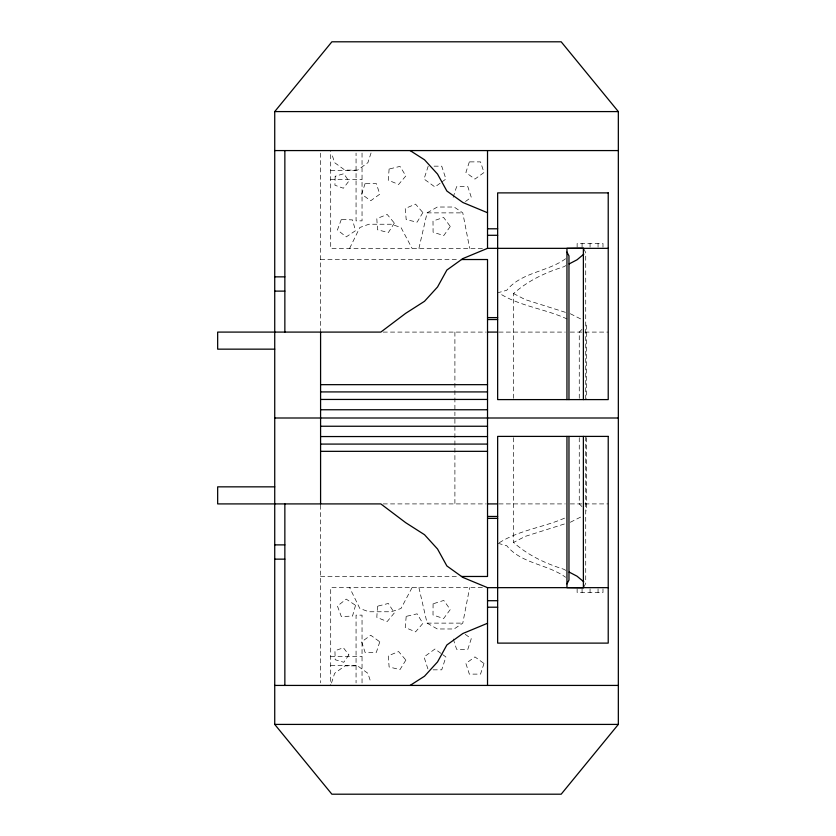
<?xml version="1.0" encoding="UTF-8"?>
<svg xmlns="http://www.w3.org/2000/svg" width="836" height="836" viewBox="0 0 836 836"><rect width="100%" height="100%" fill="white"/><g stroke="black" fill="none" stroke-linecap="round" stroke-linejoin="round"><path stroke-width="0.63" stroke-dasharray="4.18 3.13" d="M418.93 587.656L427.091 623.123L437.322 628.975L454.126 628.975L462.778 623.123L469.675 587.656M418.93 248.344L427.091 212.877L437.322 207.025L454.126 207.025L462.778 212.877L469.675 248.344M371.038 152.998L367.892 162.665L357.62 170.126L344.913 170.126L334.63 162.665L331.484 152.998M428.21 166.165L424.03 179.029L434.971 186.982L440.938 182.645M453.164 197.296L456.623 186.647L467.815 186.647L471.274 197.296L465.234 201.675M331.484 683.002L334.63 673.335L344.913 665.874L357.62 665.874L367.892 673.335L371.038 683.002M349.636 248.344L359.835 227.507L368.906 224.236L391.196 224.236L401.008 227.507L412.054 248.344M583.967 586.757L585.722 583.423L585.722 436.402M412.054 587.656L401.008 608.493L391.196 611.764L368.906 611.764L359.835 608.493L349.636 587.656M581.929 329.468L579.264 332.091L579.264 399.598M565.585 258.752C547.58 271.919 521.246 272.243 506.752 290.28L498.131 292.663M441.93 181.924L445.912 179.029L441.732 166.165L433.121 166.165M513.555 398.302L513.555 293.561C527.903 280.781 545.103 272.62 563.548 266.841L565.794 265.66M499.27 542.752C520.023 529.616 545.25 527.234 567.132 516.982M565.794 570.34L563.548 569.159C545.103 563.38 527.903 555.219 513.555 542.439L525.217 536.398L565.418 523.66M570.319 522.26L581.605 516.596M330.701 170.586L356.063 170.586M330.701 179.447L362.04 179.447M427.091 212.877L462.778 212.877M482.372 248.344L330.701 248.344L330.701 150.574M320.585 259.526L457.532 259.526M383.181 332.091L486.228 332.091M498.946 332.091L565.293 332.091M570.277 332.091L608.221 332.091M383.181 503.909L486.228 503.909M498.946 503.909L565.293 503.909M570.277 503.909L608.221 503.909M320.585 576.474L457.532 576.474M482.372 587.656L330.701 587.656L330.701 685.426M427.091 623.123L462.778 623.123M330.701 656.553L362.04 656.553M330.701 665.414L356.063 665.414M433.121 669.835L441.732 669.835L445.912 656.971L441.93 654.076M498.131 543.337L506.752 545.72C521.246 563.757 547.58 564.081 565.585 577.248M565.418 312.34L525.217 299.601L513.555 293.561M570.319 313.74L581.605 319.404M567.132 319.018C545.25 308.766 520.023 306.384 499.27 293.248M465.234 634.325L471.274 638.704L467.815 649.353L456.623 649.353L453.164 638.704M440.938 653.355L434.971 649.018L424.03 656.971L428.21 669.835M581.929 506.532L579.264 503.909L579.264 436.402M583.967 249.243L585.722 252.576L585.722 399.598M602.986 247.142L602.986 243.527L577.133 243.527L577.133 247.142M602.986 588.857L602.986 592.473L577.133 592.473L577.133 588.857M598.053 243.527L598.053 247.142M598.053 588.857L598.053 592.473M590.059 243.527L590.059 247.142M590.059 588.857L590.059 592.473M586.381 325.089L586.381 398.312M586.381 437.688L586.381 510.911M582.075 243.527L582.075 247.142M582.075 588.857L582.075 592.473M513.555 437.698L513.555 542.439M454.899 332.091L454.899 409.755M454.899 412.106L454.899 415.649M454.899 419.181L454.899 423.894M454.899 426.245L454.899 503.909M362.04 153.082L362.04 220.861L356.063 220.861L356.063 153.082M362.04 682.918L362.04 615.139L356.063 615.139L356.063 682.918M320.585 153.176L320.585 330.795M320.585 505.205L320.585 682.824M433.09 603.811L433.006 615.003L443.623 618.546L450.28 609.538L443.759 600.436L433.09 603.811M335.184 176.26L334.933 185.237L343.397 188.246L348.873 181.119L343.795 173.721L335.184 176.26M377.517 606.215L376.806 617.396L387.214 621.524L394.352 612.903L388.364 603.446L377.517 606.215M389.116 169.029L388.259 180.189L398.605 184.453L405.868 175.926L399.995 166.395L389.116 169.029M406.191 616.372L405.23 627.522L415.544 631.88L422.88 623.416L417.091 613.833L406.191 616.372M355.53 605.306L352.51 616.09L341.328 616.55L337.43 606.058L346.209 599.109L355.53 605.306M365.113 183.533L361.654 194.182L370.714 200.765L379.774 194.182L376.315 183.533L365.113 183.533M469.341 161.881L465.882 172.529L474.932 179.103L483.992 172.529L480.533 161.881L469.341 161.881M379.774 641.818L376.315 652.467L365.113 652.467L361.654 641.818L370.714 635.235L379.774 641.818M483.992 663.47L480.533 674.119L469.341 674.119L465.882 663.47L474.932 656.897L483.992 663.47M341.328 219.45L337.43 229.942L346.209 236.891L355.53 230.694L352.51 219.91L341.328 219.45M422.88 212.584L417.091 222.167L406.191 219.628L405.23 208.477L415.544 204.12L422.88 212.584M405.868 660.074L399.995 669.605L389.116 666.971L388.259 655.811L398.605 651.547L405.868 660.074M394.352 223.097L388.364 232.554L377.517 229.785L376.806 218.604L387.214 214.476L394.352 223.097M348.873 654.881L343.795 662.279L335.184 659.74L334.933 650.763L343.397 647.754L348.873 654.881M450.28 226.462L443.759 235.564L433.09 232.189L433.006 220.997L443.623 217.454L450.28 226.462"/><path stroke-width="1.25" d="M566.954 583.883L568.971 580.059L568.971 436.402M274.73 111.585L331.892 41.8L561.175 41.8L618.337 111.585L618.337 724.415L561.175 794.2L331.892 794.2L274.73 724.415L274.73 111.585L618.337 111.585M583.8 254.175L577.049 259.787L569.17 263.904M410.11 685.426L424.51 676.219L437.541 661.924L446.873 644.974L462.83 633.521L487.524 623.269M608.221 248.344L487.524 248.344L462.83 258.596L446.873 270.049L437.541 286.988L424.51 301.294L405.7 313.312L380.84 332.091L217.663 332.091L217.663 349.155L274.73 349.155M274.73 150.574L618.337 150.574M487.524 228.792L497.65 228.792M487.524 235.292L497.65 235.292M461.441 259.526L487.524 259.526L487.524 576.474L461.441 576.474M274.73 276.852L284.857 276.852M274.73 291.116L284.857 291.116M487.524 317.607L497.65 317.607M487.524 319.54L497.65 319.54M487.524 332.091L497.65 332.091M320.585 384.664L487.524 384.664M320.585 391.917L487.524 391.917M320.585 399.451L487.524 399.451M320.585 409.755L487.524 409.755M274.73 418L618.337 418M320.585 426.245L487.524 426.245M320.585 436.549L487.524 436.549M320.585 444.083L487.524 444.083M320.585 451.335L487.524 451.335M274.73 486.845L217.663 486.845L217.663 503.909L380.84 503.909L405.7 522.688L424.51 534.706L437.541 549.012L446.873 565.951L462.83 577.404L487.524 587.656L608.221 587.656M487.524 503.909L497.65 503.909M487.524 516.46L497.65 516.46M487.524 518.393L497.65 518.393M274.73 544.884L284.857 544.884M274.73 559.148L284.857 559.148M487.524 600.708L497.65 600.708M487.524 607.208L497.65 607.208M274.73 685.426L618.337 685.426M274.73 724.415L618.337 724.415M487.524 212.731L462.83 202.479L446.873 191.026L437.541 174.076L424.51 159.78L410.11 150.574M569.17 572.096L577.049 576.213L583.8 581.825M566.954 252.117L568.971 255.941L568.971 399.598M583.382 399.598L583.382 248.135L566.954 248.344L566.954 399.598M583.382 436.402L583.382 587.865L566.954 587.656L566.954 436.402M487.524 150.574L487.524 248.344M487.524 587.656L487.524 685.426M320.585 332.091L320.585 503.909M284.857 150.574L284.857 332.091M284.857 503.909L284.857 685.426M608.221 192.886L497.65 192.886L497.65 399.598L608.221 399.598L608.221 192.886M608.221 436.402L497.65 436.402L497.65 643.114L608.221 643.114L608.221 436.402"/></g></svg>
